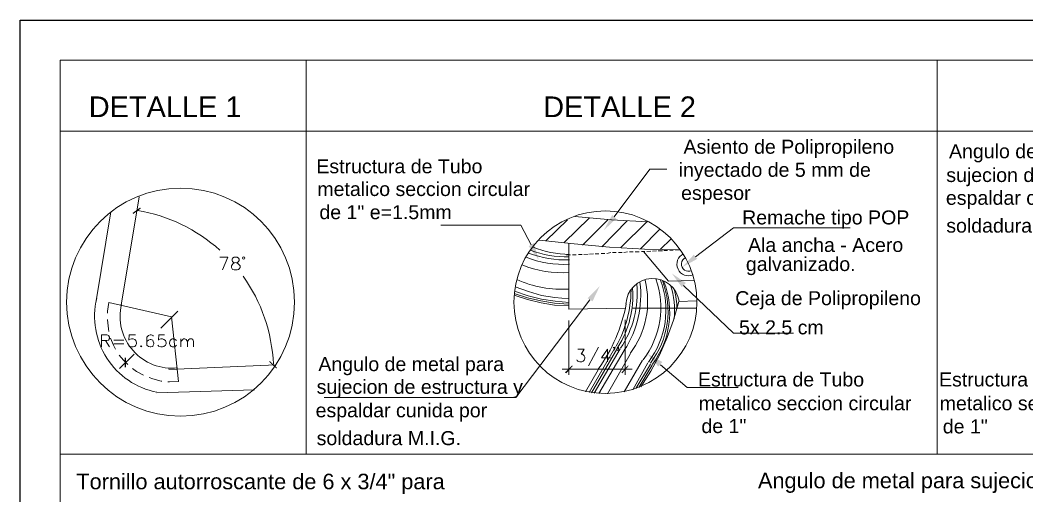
# Model space of a CAD drawing. Header units: inches. Extents: x 0.22 to 6.49, y 0.27 to 4.47.
# Drawn here: x 0.218 to 2.194, y 3.541 to 4.474 of the extents above; entities that cross this region are included whole.
import ezdxf

# ---------------------------------------------------------------- set-up
doc = ezdxf.new("R2010")
doc.units = ezdxf.units.IN
doc.header["$MEASUREMENT"] = 0
for name, color, linetype in [('PDF_PDF13_PDF6_PDF7_PIEZAS', 7, 'Continuous'), ('PDF_PDF13_PDF6_PDF9_0', 7, 'Continuous'), ('PDF_PDF13_PDF6_PDF9_COTAS', 7, 'Continuous'), ('PDF_PDF13_PDF6_PDF9_COTAS-01', 7, 'Continuous'), ('PDF_PDF13_PDF6_PDF9_PIEZAS', 7, 'Continuous'), ('PDF_Texto', 7, 'Continuous')]:
    doc.layers.add(name, color=color, linetype=linetype)
doc.layers.add('PDF_PDF13_PDF6_PDF9_LINEAS COMPLEMENTARIAS', color=7, linetype='Continuous', true_color=0x7f7f7f)
doc.styles.add('PDF Arial', font='arial.ttf')

msp = doc.modelspace()

# ---------------------------------------------------------------- linework, layer by layer
at = {"layer": 'PDF_PDF13_PDF6_PDF7_PIEZAS', "lineweight": 25}
msp.add_lwpolyline([(6.4937, 4.4743), (6.4937, 0.2707), (0.2184, 0.2707), (0.2184, 4.4743)], close=True, dxfattribs=at)
at = {"layer": 'PDF_PDF13_PDF6_PDF9_0', "lineweight": 5}
for points in [[(0.2969, 3.6229), (0.2969, 4.3958), (6.4104, 4.3958)], [(1.3074, 4.0892), (1.3791, 4.0825), (1.4502, 4.0784)], [(1.237, 4.0425), (1.306, 4.0358), (1.375, 4.029), (1.4441, 4.0249), (1.5131, 4.0236)], [(1.1882, 3.9383), (1.2146, 3.9295), (1.2403, 3.9234), (1.2674, 3.9193), (1.2945, 3.9173)], [(1.1882, 3.9349), (1.2146, 3.9261), (1.241, 3.92), (1.2674, 3.9153), (1.2952, 3.9139)], [(1.1889, 3.9424), (1.2153, 3.9336), (1.2417, 3.9268), (1.2688, 3.9227), (1.2958, 3.9207)], [(1.1903, 3.9512), (1.216, 3.9417), (1.2417, 3.9342), (1.2681, 3.9302), (1.2952, 3.9275)], [(1.4366, 3.7549), (1.4562, 3.786), (1.4732, 3.8172), (1.4887, 3.8517), (1.5009, 3.8855), (1.5111, 3.9221)], [(1.3351, 3.7441), (1.3872, 3.8334)], [(1.3398, 3.7434), (1.3913, 3.832)], [(1.3453, 3.7427), (1.396, 3.8293)], [(1.3541, 3.742), (1.4041, 3.826)], [(1.371, 3.7414), (1.4156, 3.8192)], [(1.4041, 3.7454), (1.44, 3.807)], [(1.4211, 3.7488), (1.4508, 3.8023)], [(1.4271, 3.7515), (1.4556, 3.7996)], [(1.4326, 3.7535), (1.459, 3.7975)], [(1.3283, 3.7454), (1.3527, 3.788)]]:
    msp.add_lwpolyline(points, dxfattribs=at)
at = {"layer": 'PDF_PDF13_PDF6_PDF9_0', "lineweight": 13}
for points in [[(1.3845, 4.0885), (1.4542, 4.1819), (1.4881, 4.1819)], [(1.2214, 4.0337), (1.2011, 4.0723)], [(1.5442, 4.01), (1.6187, 4.0669)], [(1.2911, 4.0134), (1.2986, 4.0141)], [(1.3026, 4.0141), (1.3101, 4.0141)], [(1.3141, 4.0148), (1.3216, 4.0148)], [(1.3249, 4.0148), (1.3331, 4.0155)], [(1.3358, 4.0155), (1.3439, 4.0161)], [(1.3473, 4.0161), (1.3541, 4.0161)], [(1.3588, 4.0168), (1.3662, 4.0168)], [(1.3703, 4.0168), (1.3777, 4.0182)], [(1.3811, 4.0182), (1.3886, 4.0188)], [(1.3926, 4.0188), (1.4001, 4.0188)], [(1.4035, 4.0188), (1.4109, 4.0195)], [(1.4143, 4.0195), (1.4217, 4.0195)], [(1.4258, 4.0195), (1.4332, 4.0195)], [(1.438, 4.0202), (1.4447, 4.0202)], [(1.4488, 4.0202), (1.4562, 4.0209)], [(1.4596, 4.0209), (1.4678, 4.0215)], [(1.4705, 4.0215), (1.4793, 4.0215)], [(1.482, 4.0222), (1.4894, 4.0222)], [(1.4935, 4.0222), (1.5002, 4.0229)], [(1.505, 4.0229), (1.5131, 4.0236)], [(1.5205, 3.9539), (1.6187, 3.8605)], [(1.3365, 3.9254), (1.1916, 3.7339)], [(1.419, 3.9092), (1.5456, 3.9092)], [(1.4752, 3.7982), (1.528, 3.7535)]]:
    msp.add_lwpolyline(points, dxfattribs=at)
at = {"layer": 'PDF_PDF13_PDF6_PDF9_0', "lineweight": 18}
for points in [[(0.4167, 3.9153), (0.4519, 4.1278)], [(0.3673, 3.9234), (0.3964, 4.098)], [(0.3923, 3.9207), (0.3896, 3.9031), (0.3896, 3.8997)], [(0.3896, 3.8869), (0.3896, 3.8862), (0.3916, 3.8686), (0.3923, 3.8632)], [(0.3957, 3.8503), (0.4018, 3.8368), (0.4059, 3.8287)], [(0.4126, 3.8172), (0.4214, 3.807), (0.4295, 3.7989)], [(0.5101, 3.7887), (0.7212, 3.7982)], [(0.439, 3.7908), (0.4471, 3.7853), (0.4607, 3.7779)], [(0.4715, 3.7732), (0.4789, 3.7705), (0.4952, 3.7664), (0.4965, 3.7664)], [(0.5081, 3.765), (0.5114, 3.765), (0.529, 3.7657)], [(0.4864, 3.7434), (0.6786, 3.7488)]]:
    msp.add_lwpolyline(points, dxfattribs=at)
at = {"layer": 'PDF_PDF13_PDF6_PDF9_0', "lineweight": 5}
msp.add_lwpolyline([(1.5469, 3.921, 0.414211), (1.3672, 4.1001, 0.414211), (1.1876, 3.921, 0.414211), (1.3672, 3.742, 0.414211)], format="xyb", close=True, dxfattribs=at)
msp.add_circle((0.5334, 3.921), 0.2237, dxfattribs=at)
for centre, radius, start, end in [((1.2894, 4.208), 0.2041, 249.0544, 271.9832), ((1.2908, 4.2141), 0.2041, 249.6204, 271.4775), ((1.3002, 4.2188), 0.2041, 248.4173, 268.9402), ((1.2806, 4.183), 0.2041, 247.8242, 274.2678), ((1.286, 4.1992), 0.2041, 248.6205, 272.9995), ((1.282, 4.1633), 0.2169, 245.9124, 273.6861), ((1.2332, 3.9393), 0.1966, 326.4423, 4.9273), ((1.2407, 3.9346), 0.1959, 326.6566, 7.4981), ((1.46, 3.9149), 0.0525, 8.558, 177.2093), ((1.282, 3.9224), 0.1682, 322.652, 14.3426), ((1.3077, 3.9102), 0.1682, 322.652, 19.5885), ((1.3178, 3.9055), 0.1682, 322.652, 20.8465), ((1.3219, 3.9034), 0.1682, 322.652, 20.9729), ((1.3253, 3.9007), 0.1682, 322.652, 21.2036), ((1.3348, 3.9034), 0.1682, 354.831, 17.688), ((1.1832, 3.9481), 0.2345, 331.0291, 359.0771), ((1.2319, 3.9339), 0.1892, 327.7551, 4.2407), ((1.3395, 3.9041), 0.1682, 1.3843, 14.0902), ((1.085, 3.9806), 0.3293, 324.5582, 348.9862)]:
    msp.add_arc(centre, radius, start, end, dxfattribs=at)
at = {"layer": 'PDF_PDF13_PDF6_PDF9_0', "lineweight": 18}
for radius, start, end in [(0.1519, 166.679, 258.6951), (0.1019, 166.6791, 276.0537)]:
    msp.add_arc((0.5165, 3.8933), radius, start, end, dxfattribs=at)
at = {"layer": 'PDF_PDF13_PDF6_PDF9_0', "transparency": 33554559}
for points in [[(1.3886, 4.0852), (1.3642, 4.0622), (1.3804, 4.0919)], [(1.2268, 4.0371), (1.2363, 4.0039), (1.2167, 4.031)], [(1.5476, 4.006), (1.5178, 3.9897), (1.5408, 4.0141)], [(1.5172, 3.9505), (1.4975, 3.9776), (1.5253, 3.9586)], [(1.3324, 3.9288), (1.3561, 3.9525), (1.3419, 3.9227)], [(1.4711, 3.7948), (1.4495, 3.8199), (1.4793, 3.8036)]]:
    msp.add_solid(points, dxfattribs=at)
at = {"layer": 'PDF_PDF13_PDF6_PDF9_COTAS', "lineweight": 5}
msp.add_lwpolyline([(0.2969, 4.3958), (6.4145, 4.3958), (6.4145, 0.3499), (0.2969, 0.3499)], close=True, dxfattribs=at)
at = {"layer": 'PDF_PDF13_PDF6_PDF9_COTAS-01', "lineweight": 13}
for points in [[(1.2011, 4.0723), (1.0441, 4.0723)], [(1.2505, 4.0412), (1.2925, 4.0825)], [(1.2864, 4.0378), (1.3351, 4.0858)], [(1.3222, 4.0331), (1.3723, 4.0831)], [(1.3601, 4.0297), (1.4102, 4.0804)], [(1.3974, 4.0283), (1.4488, 4.0784)], [(1.4359, 4.0256), (1.4738, 4.0642)], [(1.6187, 4.0669), (1.8474, 4.0669)], [(1.4745, 4.0243), (1.4962, 4.0452)], [(0.3923, 3.9207), (0.5155, 3.8923), (0.529, 3.7657)], [(0.5277, 3.9031), (0.4945, 3.8699)], [(1.2952, 3.8848), (1.2952, 3.7786)], [(1.4062, 3.8862), (1.4062, 3.7786)], [(1.6187, 3.8605), (1.7364, 3.8605)], [(0.4133, 3.7908), (0.4424, 3.8192)], [(1.4197, 3.7894), (1.4062, 3.7894), (1.2952, 3.7894), (1.2823, 3.7894)], [(1.6275, 3.7535), (1.528, 3.7535)], [(0.8153, 3.7339), (1.1916, 3.7339)]]:
    msp.add_lwpolyline(points, dxfattribs=at)
at = {"layer": 'PDF_PDF13_PDF6_PDF9_COTAS-01', "lineweight": 5}
for points in [[(1.2952, 4.0364), (1.2952, 3.9072), (1.4062, 3.9092)], [(1.5111, 3.9221), (1.5463, 3.9234)]]:
    msp.add_lwpolyline(points, dxfattribs=at)
at = {"layer": 'PDF_PDF13_PDF6_PDF9_COTAS-01', "lineweight": 18}
for points in [[(1.442, 4.0202), (1.4908, 3.962), (1.5408, 3.9633)], [(0.6157, 3.9843), (0.6258, 4.0094), (0.6102, 4.0094)], [(0.3781, 3.8334), (0.3781, 3.8571), (0.3883, 3.8571), (0.3923, 3.8557), (0.3923, 3.8544), (0.3937, 3.8523), (0.3937, 3.8496), (0.3923, 3.8476), (0.3923, 3.8463), (0.3883, 3.8456), (0.3781, 3.8456)], [(0.4451, 3.8571), (0.4322, 3.8571), (0.4316, 3.8463), (0.4322, 3.8476), (0.437, 3.849), (0.4404, 3.849), (0.4438, 3.8476), (0.4458, 3.8456), (0.4471, 3.8415), (0.4471, 3.8395), (0.4458, 3.8368), (0.4438, 3.8341), (0.4404, 3.8334), (0.437, 3.8334), (0.4322, 3.8341), (0.4316, 3.8354), (0.4309, 3.8368)], [(0.4796, 3.8544), (0.4796, 3.8557), (0.4756, 3.8571), (0.4735, 3.8571), (0.4702, 3.8557), (0.4674, 3.8523), (0.4668, 3.8463), (0.4668, 3.8408), (0.4674, 3.8368), (0.4702, 3.8341), (0.4735, 3.8334), (0.4749, 3.8334), (0.4789, 3.8341), (0.4796, 3.8368), (0.481, 3.8395), (0.481, 3.8408), (0.4796, 3.8442), (0.4789, 3.8463), (0.4749, 3.8476), (0.4735, 3.8476), (0.4702, 3.8463), (0.4674, 3.8442), (0.4668, 3.8408)], [(0.502, 3.8571), (0.4905, 3.8571), (0.4898, 3.8463), (0.4905, 3.8476), (0.4945, 3.849), (0.4979, 3.849), (0.5006, 3.8476), (0.504, 3.8456), (0.5047, 3.8415), (0.5047, 3.8395), (0.504, 3.8368), (0.5006, 3.8341), (0.4979, 3.8334), (0.4945, 3.8334), (0.4905, 3.8341), (0.4898, 3.8354), (0.4884, 3.8368)], [(0.3862, 3.8456), (0.3937, 3.8334)], [(0.4025, 3.8463), (0.4221, 3.8463)], [(0.4025, 3.8395), (0.4221, 3.8395)], [(0.5256, 3.8456), (0.5229, 3.8476), (0.5209, 3.849), (0.5168, 3.849), (0.5148, 3.8476), (0.5128, 3.8456), (0.5114, 3.8415), (0.5114, 3.8395), (0.5128, 3.8368), (0.5148, 3.8341), (0.5168, 3.8334), (0.5209, 3.8334), (0.5229, 3.8341), (0.5256, 3.8368)], [(0.5338, 3.849), (0.5338, 3.8334)], [(0.5338, 3.8442), (0.5378, 3.8476), (0.5385, 3.849), (0.5419, 3.849), (0.5446, 3.8476), (0.5466, 3.8442), (0.5466, 3.8334)], [(0.5466, 3.8442), (0.5493, 3.8476), (0.5514, 3.849), (0.5554, 3.849), (0.5575, 3.8476), (0.5588, 3.8442), (0.5588, 3.8334)], [(1.3134, 3.8287), (1.3256, 3.8287), (1.3195, 3.8192), (1.3222, 3.8192), (1.3243, 3.8172), (1.3256, 3.8158), (1.327, 3.8131), (1.327, 3.8111), (1.3256, 3.807), (1.3236, 3.8056), (1.3209, 3.8043), (1.3168, 3.8043), (1.3134, 3.8056), (1.3121, 3.8063), (1.3114, 3.8077)], [(1.3534, 3.8327), (1.3337, 3.7962)], [(1.371, 3.8043), (1.371, 3.8287), (1.3595, 3.8117), (1.3771, 3.8117)], [(1.3859, 3.832), (1.3845, 3.8307), (1.3825, 3.832), (1.3845, 3.8327), (1.3859, 3.832), (1.3859, 3.8293), (1.3845, 3.8266), (1.3825, 3.826)], [(1.3926, 3.832), (1.392, 3.8307), (1.3906, 3.832), (1.392, 3.8327), (1.3926, 3.832), (1.3926, 3.8293), (1.392, 3.8266), (1.3906, 3.826)]]:
    msp.add_lwpolyline(points, dxfattribs=at)
for points in [[(0.6387, 4.0094), (0.6353, 4.0073), (0.6346, 4.0053), (0.6346, 4.0026), (0.6353, 4.0006), (0.6373, 3.9992), (0.6427, 3.9979), (0.6454, 3.9972), (0.6481, 3.9945), (0.6502, 3.9924), (0.6502, 3.9891), (0.6481, 3.9864), (0.6468, 3.985), (0.6441, 3.9843), (0.6387, 3.9843), (0.6353, 3.985), (0.6346, 3.9864), (0.6333, 3.9891), (0.6333, 3.9924), (0.6346, 3.9945), (0.6366, 3.9972), (0.64, 3.9979), (0.6448, 3.9992), (0.6468, 4.0006), (0.6481, 4.0026), (0.6481, 4.0053), (0.6468, 4.0073), (0.6441, 4.0094)], [(0.4559, 3.8354), (0.4546, 3.8341), (0.4559, 3.8334), (0.4573, 3.8341)]]:
    msp.add_lwpolyline(points, close=True, dxfattribs=at)
msp.add_circle((0.6573, 4.0077), 0.00237, dxfattribs=at)
at = {"layer": 'PDF_PDF13_PDF6_PDF9_COTAS-01', "lineweight": 13}
for centre, radius, start, end in [((0.396, 3.7857), 0.3198, 47.9279, 80.5244), ((1.5304, 3.9955), 0.0227, 115.9329, 293.0057), ((1.5304, 3.9955), 0.0139, 112.8031, 296.1373), ((0.396, 3.7857), 0.3198, 2.4719, 35.6562)]:
    msp.add_arc(centre, radius, start, end, dxfattribs=at)
at = {"layer": 'PDF_PDF13_PDF6_PDF9_COTAS-01', "transparency": 33554559}
for points in [[(0.4539, 4.1068), (0.4404, 4.094), (0.439, 4.096)], [(0.4553, 4.1048), (0.4539, 4.1068), (0.4404, 4.094)], [(0.4262, 3.8124), (0.4235, 3.8124), (0.4262, 3.7935)], [(0.4235, 3.8124), (0.4262, 3.7935), (0.4235, 3.7935)], [(0.7084, 3.8056), (0.707, 3.8043), (0.7226, 3.7921)], [(0.707, 3.8043), (0.7226, 3.7921), (0.7212, 3.7908)], [(1.2877, 3.7833), (1.2904, 3.7813), (1.3019, 3.7968)], [(1.2904, 3.7813), (1.3019, 3.7968), (1.3033, 3.7962)], [(1.4116, 3.7968), (1.4001, 3.7813), (1.3987, 3.7833)], [(1.4129, 3.7962), (1.4116, 3.7968), (1.4001, 3.7813)]]:
    msp.add_solid(points, dxfattribs=at)
at = {"layer": 'PDF_PDF13_PDF6_PDF9_LINEAS COMPLEMENTARIAS', "lineweight": 5}
for points in [[(0.7801, 3.6229), (0.7801, 4.3958)], [(2.0187, 3.6229), (2.0187, 4.3958)], [(0.2969, 4.2564), (6.4104, 4.2564)], [(0.2969, 3.6229), (6.4104, 3.6229)]]:
    msp.add_lwpolyline(points, dxfattribs=at)
at = {"layer": 'PDF_PDF13_PDF6_PDF9_PIEZAS', "lineweight": 25}
msp.add_lwpolyline([(0.2184, 0.2707), (0.2184, 4.4743)], dxfattribs=at)

# ---------------------------------------------------------------- texts
at = {"layer": 'PDF_Texto', "attachment_point": 7, "style": 'PDF Arial'}
for s, insert, char_height in [('DETALLE 1', (0.3531, 4.284), 0.04065), ('DETALLE 2', (1.2451, 4.284), 0.04065), ('Asiento de Polipropileno', (1.5205, 4.204), 0.027446), ('Angulo de metal para', (2.0417, 4.1952), 0.027446), ('Estructura de Tubo', (0.7998, 4.1735), 0.027446), ('inyectado de 5 mm de', (1.5111, 4.1587), 0.027446), ('sujecion de estructura y', (2.0363, 4.1485), 0.027446), ('metalico seccion circular', (0.8018, 4.1289), 0.027446), ('espesor', (1.5158, 4.1133), 0.02745), ('espaldar cunida por', (2.0356, 4.1038), 0.027446), ('de 1" e=1.5mm', (0.8058, 4.0835), 0.027446), ('Remache tipo POP', (1.6356, 4.0653), 0.027446), ('soldadura M.I.G.', (2.0363, 4.0571), 0.027446), ('Ala ancha - Acero', (1.6471, 4.0192), 0.027446), ('galvanizado.', (1.643, 3.9739), 0.027446), ('Ceja de Polipropileno', (1.6221, 3.9069), 0.027446), ('5x 2.5 cm', (1.6295, 3.8575), 0.02745), ('Angulo de metal para', (0.8038, 3.7776), 0.027446), ('Estructura de Tubo', (1.549, 3.7553), 0.027446), ('Estructura de Tubo', (2.0221, 3.7553), 0.027446), ('sujecion de estructura y', (0.8004, 3.733), 0.027446), ('metalico seccion circular', (1.5503, 3.7086), 0.027446), ('metalico seccion circular', (2.0234, 3.7086), 0.027446), ('espaldar cunida por', (0.7984, 3.6869), 0.027446), ('de 1"', (1.5557, 3.6639), 0.02745), ('de 1"', (2.0295, 3.6632), 0.02745), ('soldadura M.I.G.', (0.8004, 3.6402), 0.027446), ('Tornillo autorroscante de 6 x 3/4" para', (0.3287, 3.5448), 0.030497), ('Angulo de metal para sujecion', (1.6667, 3.5468), 0.030497)]:
    msp.add_mtext(s, dxfattribs=dict(at, insert=insert, char_height=char_height))

doc.saveas('drawing.dxf')
